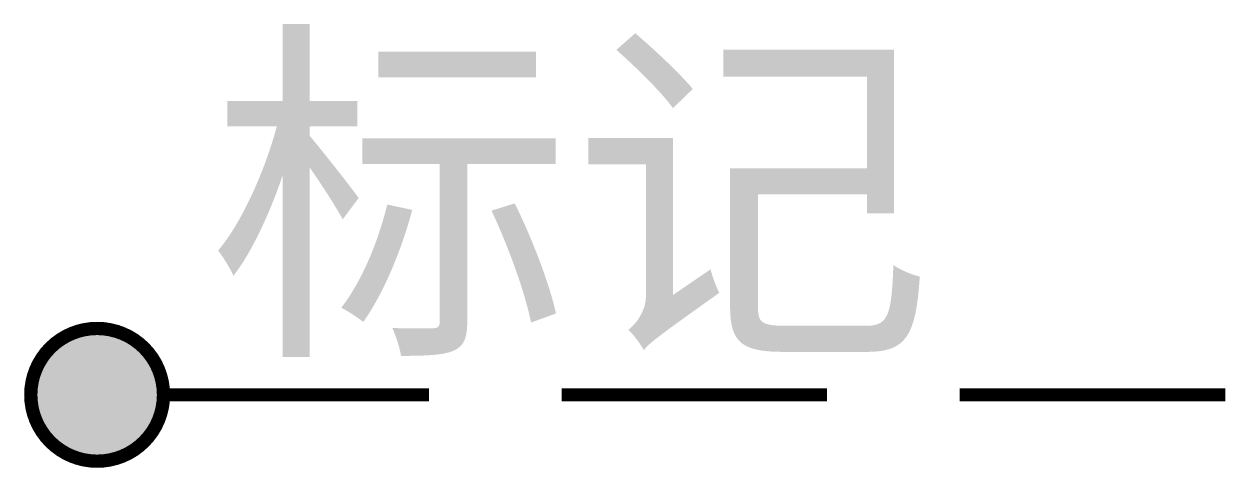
# Model space of a CAD drawing. Extents: x -0.55 to 8.55, y -0.55 to 2.79.
import ezdxf

# ---------------------------------------------------------------- set-up
doc = ezdxf.new("R2010")
doc.units = 0
doc.header["$MEASUREMENT"] = 0
doc.layers.get('0').update_dxf_attribs({"linetype": 'CONTINUOUS'})
doc.styles.get("Standard").update_dxf_attribs({"font": 'SimSun.ttf'})

msp = doc.modelspace()

# ---------------------------------------------------------------- hatches: boundary and pattern name
h = msp.add_hatch(color=255)
edge = h.paths.add_edge_path()
edge.add_arc((0, 0), 0.45, 180, 360)
edge.add_arc((0, 0), 0.45, 0, 180)

# ---------------------------------------------------------------- linework, layer by layer
at = {"color": 1, "const_width": 0.1}
msp.add_lwpolyline([(-0.5, 0, 1), (0.5, 0, 1), (-0.5, 0, -7.34742)], format="xyb", dxfattribs=at)
for points in [[(0.5, 0), (2.5, 0)], [(3.5, 0), (5.5, 0)], [(6.5, 0), (8.5, 0)]]:
    msp.add_lwpolyline(points, dxfattribs=at)

# ---------------------------------------------------------------- texts
msp.add_attdef('标记', (0.8466, 0.5008), '标记', height=2)

doc.saveas('drawing.dxf')
